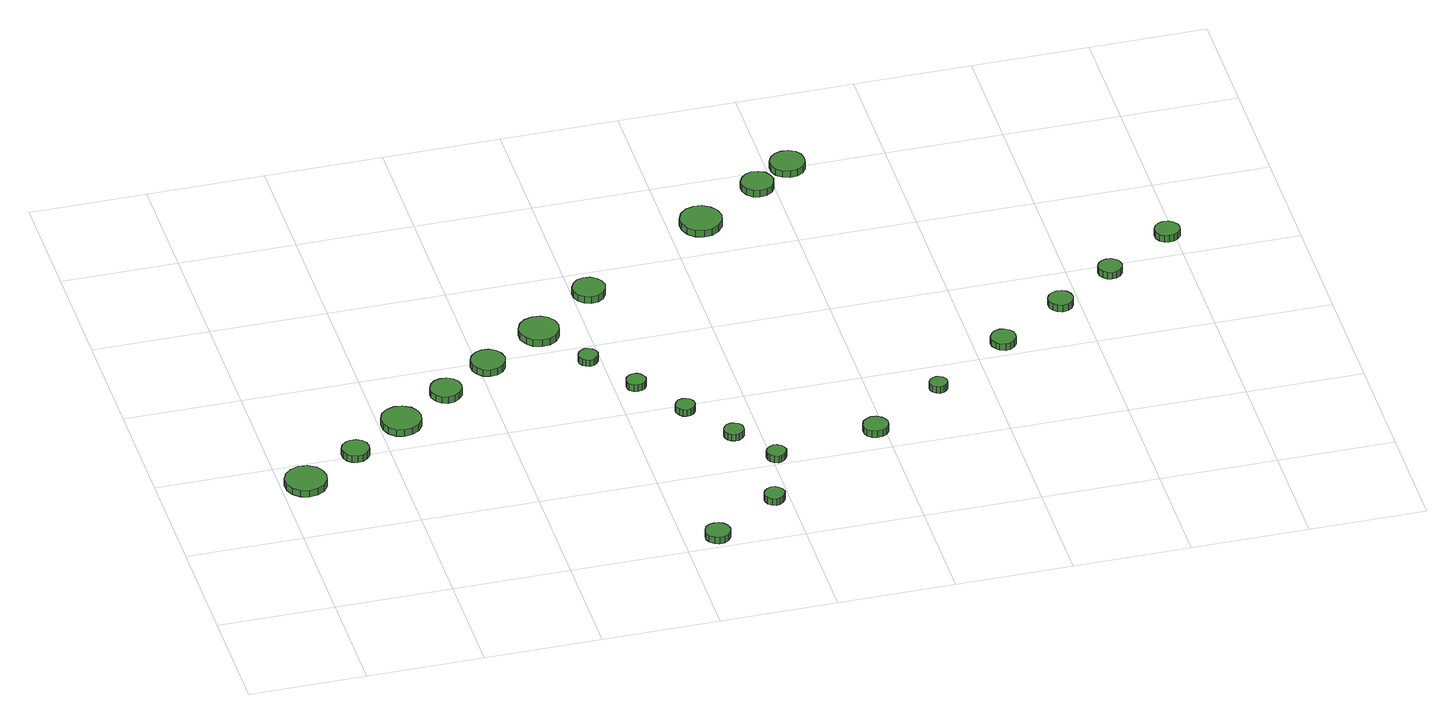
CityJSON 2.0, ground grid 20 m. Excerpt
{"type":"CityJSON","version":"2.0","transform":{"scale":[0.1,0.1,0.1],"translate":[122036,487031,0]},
"CityObjects":{
"tree1":{"type":"SolitaryVegetationObject","attributes":{"function":"something"},"geometry":[{"type":"MultiSurface","lod":"1","boundaries":[[[0,1,2,3,4,5,6,7,8,9,10,11,12,13,14]],[[15,16,17,18,19,20,21,22,23,24,25,26,27,28,29]],[[0,29,28,1]],[[1,28,27,2]],[[2,27,26,3]],[[3,26,25,4]],[[4,25,24,5]],[[5,24,23,6]],[[6,23,22,7]],[[7,22,21,8]],[[8,21,20,9]],[[9,20,19,10]],[[10,19,18,11]],[[11,18,17,12]],[[12,17,16,13]],[[13,16,15,14]],[[14,15,29,0]]]}]},
"tree2":{"type":"SolitaryVegetationObject","attributes":{"function":"something"},"geometry":[{"type":"MultiSurface","lod":"1","boundaries":[[[30,31,32,33,34,35,36,37,38,39,40,41,42,43,44]],[[45,46,47,48,49,50,51,52,53,54,55,56,57,58,59]],[[30,59,58,31]],[[31,58,57,32]],[[32,57,56,33]],[[33,56,55,34]],[[34,55,54,35]],[[35,54,53,36]],[[36,53,52,37]],[[37,52,51,38]],[[38,51,50,39]],[[39,50,49,40]],[[40,49,48,41]],[[41,48,47,42]],[[42,47,46,43]],[[43,46,45,44]],[[44,45,59,30]]]}]},
"tree3":{"type":"SolitaryVegetationObject","attributes":{"function":"something"},"geometry":[{"type":"MultiSurface","lod":"1","boundaries":[[[60,61,62,63,64,65,66,67,68,69,70,71,72,73,74]],[[75,76,77,78,79,80,81,82,83,84,85,86,87,88,89]],[[60,89,88,61]],[[61,88,87,62]],[[62,87,86,63]],[[63,86,85,64]],[[64,85,84,65]],[[65,84,83,66]],[[66,83,82,67]],[[67,82,81,68]],[[68,81,80,69]],[[69,80,79,70]],[[70,79,78,71]],[[71,78,77,72]],[[72,77,76,73]],[[73,76,75,74]],[[74,75,89,60]]]}]},
"tree4":{"type":"SolitaryVegetationObject","attributes":{"function":"something"},"geometry":[{"type":"MultiSurface","lod":"1","boundaries":[[[90,91,92,93,94,95,96,97,98,99,100,101,102,103,104]],[[105,106,107,108,109,110,111,112,113,114,115,116,117,118,119]],[[90,119,118,91]],[[91,118,117,92]],[[92,117,116,93]],[[93,116,115,94]],[[94,115,114,95]],[[95,114,113,96]],[[96,113,112,97]],[[97,112,111,98]],[[98,111,110,99]],[[99,110,109,100]],[[100,109,108,101]],[[101,108,107,102]],[[102,107,106,103]],[[103,106,105,104]],[[104,105,119,90]]]}]},
"tree5":{"type":"SolitaryVegetationObject","attributes":{"function":"something"},"geometry":[{"type":"MultiSurface","lod":"1","boundaries":[[[120,121,122,123,124,125,126,127,128,129,130,131,132,133,134]],[[135,136,137,138,139,140,141,142,143,144,145,146,147,148,149]],[[120,149,148,121]],[[121,148,147,122]],[[122,147,146,123]],[[123,146,145,124]],[[124,145,144,125]],[[125,144,143,126]],[[126,143,142,127]],[[127,142,141,128]],[[128,141,140,129]],[[129,140,139,130]],[[130,139,138,131]],[[131,138,137,132]],[[132,137,136,133]],[[133,136,135,134]],[[134,135,149,120]]]}]},
"tree6":{"type":"SolitaryVegetationObject","attributes":{"function":"something"},"geometry":[{"type":"MultiSurface","lod":"1","boundaries":[[[150,151,152,153,154,155,156,157,158,159,160,161,162,163,164]],[[165,166,167,168,169,170,171,172,173,174,175,176,177,178,179]],[[150,179,178,151]],[[151,178,177,152]],[[152,177,176,153]],[[153,176,175,154]],[[154,175,174,155]],[[155,174,173,156]],[[156,173,172,157]],[[157,172,171,158]],[[158,171,170,159]],[[159,170,169,160]],[[160,169,168,161]],[[161,168,167,162]],[[162,167,166,163]],[[163,166,165,164]],[[164,165,179,150]]]}]},
"tree7":{"type":"SolitaryVegetationObject","attributes":{"function":"something"},"geometry":[{"type":"MultiSurface","lod":"1","boundaries":[[[180,181,182,183,184,185,186,187,188,189,190,191,192,193,194]],[[195,196,197,198,199,200,201,202,203,204,205,206,207,208,209]],[[180,209,208,181]],[[181,208,207,182]],[[182,207,206,183]],[[183,206,205,184]],[[184,205,204,185]],[[185,204,203,186]],[[186,203,202,187]],[[187,202,201,188]],[[188,201,200,189]],[[189,200,199,190]],[[190,199,198,191]],[[191,198,197,192]],[[192,197,196,193]],[[193,196,195,194]],[[194,195,209,180]]]}]},
"tree8":{"type":"SolitaryVegetationObject","attributes":{"function":"something"},"geometry":[{"type":"MultiSurface","lod":"1","boundaries":[[[210,211,212,213,214,215,216,217,218,219,220,221,222,223,224]],[[225,226,227,228,229,230,231,232,233,234,235,236,237,238,239]],[[210,239,238,211]],[[211,238,237,212]],[[212,237,236,213]],[[213,236,235,214]],[[214,235,234,215]],[[215,234,233,216]],[[216,233,232,217]],[[217,232,231,218]],[[218,231,230,219]],[[219,230,229,220]],[[220,229,228,221]],[[221,228,227,222]],[[222,227,226,223]],[[223,226,225,224]],[[224,225,239,210]]]}]},
"tree9":{"type":"SolitaryVegetationObject","attributes":{"function":"something"},"geometry":[{"type":"MultiSurface","lod":"1","boundaries":[[[240,241,242,243,244,245,246,247,248,249,250,251,252,253,254]],[[255,256,257,258,259,260,261,262,263,264,265,266,267,268,269]],[[240,269,268,241]],[[241,268,267,242]],[[242,267,266,243]],[[243,266,265,244]],[[244,265,264,245]],[[245,264,263,246]],[[246,263,262,247]],[[247,262,261,248]],[[248,261,260,249]],[[249,260,259,250]],[[250,259,258,251]],[[251,258,257,252]],[[252,257,256,253]],[[253,256,255,254]],[[254,255,269,240]]]}]},
"tree10":{"type":"SolitaryVegetationObject","attributes":{"function":"something"},"geometry":[{"type":"MultiSurface","lod":"1","boundaries":[[[270,271,272,273,274,275,276,277,278,279,280,281,282,283,284]],[[285,286,287,288,289,290,291,292,293,294,295,296,297,298,299]],[[270,299,298,271]],[[271,298,297,272]],[[272,297,296,273]],[[273,296,295,274]],[[274,295,294,275]],[[275,294,293,276]],[[276,293,292,277]],[[277,292,291,278]],[[278,291,290,279]],[[279,290,289,280]],[[280,289,288,281]],[[281,288,287,282]],[[282,287,286,283]],[[283,286,285,284]],[[284,285,299,270]]]}]},
"tree11":{"type":"SolitaryVegetationObject","attributes":{"function":"something"},"geometry":[{"type":"MultiSurface","lod":"1","boundaries":[[[300,301,302,303,304,305,306,307,308,309,310,311,312,313,314]],[[315,316,317,318,319,320,321,322,323,324,325,326,327,328,329]],[[300,329,328,301]],[[301,328,327,302]],[[302,327,326,303]],[[303,326,325,304]],[[304,325,324,305]],[[305,324,323,306]],[[306,323,322,307]],[[307,322,321,308]],[[308,321,320,309]],[[309,320,319,310]],[[310,319,318,311]],[[311,318,317,312]],[[312,317,316,313]],[[313,316,315,314]],[[314,315,329,300]]]}]},
"tree12":{"type":"SolitaryVegetationObject","attributes":{"function":"something"},"geometry":[{"type":"MultiSurface","lod":"1","boundaries":[[[330,331,332,333,334,335,336,337,338,339,340,341,342,343,344]],[[345,346,347,348,349,350,351,352,353,354,355,356,357,358,359]],[[330,359,358,331]],[[331,358,357,332]],[[332,357,356,333]],[[333,356,355,334]],[[334,355,354,335]],[[335,354,353,336]],[[336,353,352,337]],[[337,352,351,338]],[[338,351,350,339]],[[339,350,349,340]],[[340,349,348,341]],[[341,348,347,342]],[[342,347,346,343]],[[343,346,345,344]],[[344,345,359,330]]]}]},
"tree13":{"type":"SolitaryVegetationObject","attributes":{"function":"something"},"geometry":[{"type":"MultiSurface","lod":"1","boundaries":[[[360,361,362,363,364,365,366,367,368,369,370,371,372,373,374]],[[375,376,377,378,379,380,381,382,383,384,385,386,387,388,389]],[[360,389,388,361]],[[361,388,387,362]],[[362,387,386,363]],[[363,386,385,364]],[[364,385,384,365]],[[365,384,383,366]],[[366,383,382,367]],[[367,382,381,368]],[[368,381,380,369]],[[369,380,379,370]],[[370,379,378,371]],[[371,378,377,372]],[[372,377,376,373]],[[373,376,375,374]],[[374,375,389,360]]]}]},
"tree14":{"type":"SolitaryVegetationObject","attributes":{"function":"something"},"geometry":[{"type":"MultiSurface","lod":"1","boundaries":[[[390,391,392,393,394,395,396,397,398,399,400,401,402,403,404]],[[405,406,407,408,409,410,411,412,413,414,415,416,417,418,419]],[[390,419,418,391]],[[391,418,417,392]],[[392,417,416,393]],[[393,416,415,394]],[[394,415,414,395]],[[395,414,413,396]],[[396,413,412,397]],[[397,412,411,398]],[[398,411,410,399]],[[399,410,409,400]],[[400,409,408,401]],[[401,408,407,402]],[[402,407,406,403]],[[403,406,405,404]],[[404,405,419,390]]]}]},
"tree15":{"type":"SolitaryVegetationObject","attributes":{"function":"something"},"geometry":[{"type":"MultiSurface","lod":"1","boundaries":[[[420,421,422,423,424,425,426,427,428,429,430,431,432,433,434]],[[435,436,437,438,439,440,441,442,443,444,445,446,447,448,449]],[[420,449,448,421]],[[421,448,447,422]],[[422,447,446,423]],[[423,446,445,424]],[[424,445,444,425]],[[425,444,443,426]],[[426,443,442,427]],[[427,442,441,428]],[[428,441,440,429]],[[429,440,439,430]],[[430,439,438,431]],[[431,438,437,432]],[[432,437,436,433]],[[433,436,435,434]],[[434,435,449,420]]]}]},
"tree16":{"type":"SolitaryVegetationObject","attributes":{"function":"something"},"geometry":[{"type":"MultiSurface","lod":"1","boundaries":[[[450,451,452,453,454,455,456,457,458,459,460,461,462,463,464]],[[465,466,467,468,469,470,471,472,473,474,475,476,477,478,479]],[[450,479,478,451]],[[451,478,477,452]],[[452,477,476,453]],[[453,476,475,454]],[[454,475,474,455]],[[455,474,473,456]],[[456,473,472,457]],[[457,472,471,458]],[[458,471,470,459]],[[459,470,469,460]],[[460,469,468,461]],[[461,468,467,462]],[[462,467,466,463]],[[463,466,465,464]],[[464,465,479,450]]]}]},
"tree17":{"type":"SolitaryVegetationObject","attributes":{"function":"something"},"geometry":[{"type":"MultiSurface","lod":"1","boundaries":[[[480,481,482,483,484,485,486,487,488,489,490,491,492,493,494]],[[495,496,497,498,499,500,501,502,503,504,505,506,507,508,509]],[[480,509,508,481]],[[481,508,507,482]],[[482,507,506,483]],[[483,506,505,484]],[[484,505,504,485]],[[485,504,503,486]],[[486,503,502,487]],[[487,502,501,488]],[[488,501,500,489]],[[489,500,499,490]],[[490,499,498,491]],[[491,498,497,492]],[[492,497,496,493]],[[493,496,495,494]],[[494,495,509,480]]]}]},
"tree18":{"type":"SolitaryVegetationObject","attributes":{"function":"something"},"geometry":[{"type":"MultiSurface","lod":"1","boundaries":[[[510,511,512,513,514,515,516,517,518,519,520,521,522,523,524]],[[525,526,527,528,529,530,531,532,533,534,535,536,537,538,539]],[[510,539,538,511]],[[511,538,537,512]],[[512,537,536,513]],[[513,536,535,514]],[[514,535,534,515]],[[515,534,533,516]],[[516,533,532,517]],[[517,532,531,518]],[[518,531,530,519]],[[519,530,529,520]],[[520,529,528,521]],[[521,528,527,522]],[[522,527,526,523]],[[523,526,525,524]],[[524,525,539,510]]]}]},
"tree19":{"type":"SolitaryVegetationObject","attributes":{"function":"something"},"geometry":[{"type":"MultiSurface","lod":"1","boundaries":[[[540,541,542,543,544,545,546,547,548,549,550,551,552,553,554]],[[555,556,557,558,559,560,561,562,563,564,565,566,567,568,569]],[[540,569,568,541]],[[541,568,567,542]],[[542,567,566,543]],[[543,566,565,544]],[[544,565,564,545]],[[545,564,563,546]],[[546,563,562,547]],[[547,562,561,548]],[[548,561,560,549]],[[549,560,559,550]],[[550,559,558,551]],[[551,558,557,552]],[[552,557,556,553]],[[553,556,555,554]],[[554,555,569,540]]]}]},
"tree20":{"type":"SolitaryVegetationObject","attributes":{"function":"something"},"geometry":[{"type":"MultiSurface","lod":"1","boundaries":[[[570,571,572,573,574,575,576,577,578,579,580,581,582,583,584]],[[585,586,587,588,589,590,591,592,593,594,595,596,597,598,599]],[[570,599,598,571]],[[571,598,597,572]],[[572,597,596,573]],[[573,596,595,574]],[[574,595,594,575]],[[575,594,593,576]],[[576,593,592,577]],[[577,592,591,578]],[[578,591,590,579]],[[579,590,589,580]],[[580,589,588,581]],[[581,588,587,582]],[[582,587,586,583]],[[583,586,585,584]],[[584,585,599,570]]]}]},
"tree21":{"type":"SolitaryVegetationObject","attributes":{"function":"something"},"geometry":[{"type":"MultiSurface","lod":"1","boundaries":[[[600,601,602,603,604,605,606,607,608,609,610,611,612,613,614]],[[615,616,617,618,619,620,621,622,623,624,625,626,627,628,629]],[[600,629,628,601]],[[601,628,627,602]],[[602,627,626,603]],[[603,626,625,604]],[[604,625,624,605]],[[605,624,623,606]],[[606,623,622,607]],[[607,622,621,608]],[[608,621,620,609]],[[609,620,619,610]],[[610,619,618,611]],[[611,618,617,612]],[[612,617,616,613]],[[613,616,615,614]],[[614,615,629,600]]]}]},
"tree22":{"type":"SolitaryVegetationObject","attributes":{"function":"something"},"geometry":[{"type":"MultiSurface","lod":"1","boundaries":[[[630,631,632,633,634,635,636,637,638,639,640,641,642,643,644]],[[645,646,647,648,649,650,651,652,653,654,655,656,657,658,659]],[[630,659,658,631]],[[631,658,657,632]],[[632,657,656,633]],[[633,656,655,634]],[[634,655,654,635]],[[635,654,653,636]],[[636,653,652,637]],[[637,652,651,638]],[[638,651,650,639]],[[639,650,649,640]],[[640,649,648,641]],[[641,648,647,642]],[[642,647,646,643]],[[643,646,645,644]],[[644,645,659,630]]]}]},
"tree23":{"type":"SolitaryVegetationObject","attributes":{"function":"something"},"geometry":[{"type":"MultiSurface","lod":"1","boundaries":[[[660,661,662,663,664,665,666,667,668,669,670,671,672,673,674]],[[675,676,677,678,679,680,681,682,683,684,685,686,687,688,689]],[[660,689,688,661]],[[661,688,687,662]],[[662,687,686,663]],[[663,686,685,664]],[[664,685,684,665]],[[665,684,683,666]],[[666,683,682,667]],[[667,682,681,668]],[[668,681,680,669]],[[669,680,679,670]],[[670,679,678,671]],[[671,678,677,672]],[[672,677,676,673]],[[673,676,675,674]],[[674,675,689,660]]]}]}
},
"vertices":[
[77,343,15],[74,358,15],[66,370,15],[53,377,15],[38,379,15],[24,374,15],[13,364,15],[7,351,15],[7,336,15],[13,323,15],[24,313,15],[38,308,15],[53,310,15],[66,317,15],[74,329,15],[74,329,2],[66,317,2],[53,310,2],[38,308,2],[24,313,2],[13,323,2],[7,336,2],[7,351,2],[13,364,2],[24,374,2],[38,379,2],[53,377,2],[66,370,2],[74,358,2],[77,343,2],
[166,406,14],[164,416,14],[158,424,14],[150,428,14],[140,429,14],[131,426,14],[124,420,14],[120,411,14],[120,401,14],[124,392,14],[131,386,14],[140,383,14],[150,384,14],[158,389,14],[164,397,14],[164,397,1],[158,389,1],[150,384,1],[140,383,1],[131,386,1],[124,392,1],[120,401,1],[120,411,1],[124,420,1],[131,426,1],[140,429,1],[150,428,1],[158,424,1],[164,416,1],[166,406,1],
[271,468,14],[268,482,14],[260,493,14],[247,500,14],[233,502,14],[220,497,14],[209,488,14],[204,475,14],[204,461,14],[209,448,14],[220,438,14],[233,434,14],[247,436,14],[260,443,14],[268,454,14],[268,454,1],[260,443,1],[247,436,1],[233,434,1],[220,438,1],[209,448,1],[204,461,1],[204,475,1],[209,488,1],[220,497,1],[233,502,1],[247,500,1],[260,493,1],[268,482,1],[271,468,1],
[356,531,15],[354,542,15],[347,551,15],[337,556,15],[326,557,15],[316,554,15],[308,546,15],[303,536,15],[303,525,15],[308,515,15],[316,507,15],[326,504,15],[337,505,15],[347,511,15],[354,520,15],[354,520,2],[347,511,2],[337,505,2],[326,504,2],[316,507,2],[308,515,2],[303,525,2],[303,536,2],[308,546,2],[316,554,2],[326,557,2],[337,556,2],[347,551,2],[354,542,2],[356,531,2],
[445,587,16],[442,599,16],[435,609,16],[424,615,16],[412,616,16],[401,612,16],[392,604,16],[387,593,16],[387,581,16],[392,570,16],[401,561,16],[412,558,16],[424,559,16],[435,565,16],[442,575,16],[442,575,3],[435,565,3],[424,559,3],[412,558,3],[401,561,3],[392,570,3],[387,581,3],[387,593,3],[392,604,3],[401,612,3],[412,616,3],[424,615,3],[435,609,3],[442,599,3],[445,587,3],
[677,22,20],[675,31,20],[670,38,20],[662,42,20],[653,43,20],[645,41,20],[638,35,20],[635,27,20],[635,18,20],[638,10,20],[645,4,20],[653,1,20],[662,2,20],[670,6,20],[675,14,20],[675,14,7],[670,6,7],[662,2,7],[653,1,7],[645,4,7],[638,10,7],[635,18,7],[635,27,7],[638,35,7],[645,41,7],[653,43,7],[662,42,7],[670,38,7],[675,31,7],[677,22,7],
[553,651,16],[550,665,16],[542,676,16],[530,683,16],[516,684,16],[502,680,16],[492,671,16],[486,658,16],[486,644,16],[492,631,16],[502,621,16],[516,617,16],[530,618,16],[542,625,16],[550,637,16],[550,637,3],[542,625,3],[530,618,3],[516,617,3],[502,621,3],[492,631,3],[486,644,3],[486,658,3],[492,671,3],[502,680,3],[516,684,3],[530,683,3],[542,676,3],[550,665,3],[553,651,3],
[595,558,17],[593,565,17],[589,570,17],[583,574,17],[576,575,17],[570,572,17],[565,568,17],[562,561,17],[562,554,17],[565,548,17],[570,544,17],[576,541,17],[583,542,17],[589,546,17],[593,551,17],[593,551,4],[589,546,4],[583,542,4],[576,541,4],[570,544,4],[565,548,4],[562,554,4],[562,561,4],[565,568,4],[570,572,4],[576,575,4],[583,574,4],[589,570,4],[593,565,4],[595,558,4],
[653,470,17],[651,476,17],[647,482,17],[641,486,17],[634,486,17],[628,484,17],[622,479,17],[620,473,17],[620,466,17],[622,460,17],[628,455,17],[634,453,17],[641,454,17],[647,457,17],[651,463,17],[651,463,4],[647,457,4],[641,454,4],[634,453,4],[628,455,4],[622,460,4],[620,466,4],[620,473,4],[622,479,4],[628,484,4],[634,486,4],[641,486,4],[647,482,4],[651,476,4],[653,470,4],
[790,99,20],[788,106,20],[784,112,20],[778,116,20],[771,117,20],[764,114,20],[758,109,20],[756,103,20],[756,96,20],[758,89,20],[764,84,20],[771,82,20],[778,83,20],[784,87,20],[788,92,20],[788,92,7],[784,87,7],[778,83,7],[771,82,7],[764,84,7],[758,89,7],[756,96,7],[756,103,7],[758,109,7],[764,114,7],[771,117,7],[778,116,7],[784,112,7],[788,106,7],[790,99,7],
[713,381,17],[711,388,17],[707,394,17],[701,397,17],[694,398,17],[688,396,17],[683,391,17],[680,385,17],[680,378,17],[683,372,17],[688,367,17],[694,365,17],[701,366,17],[707,369,17],[711,375,17],[711,375,4],[707,369,4],[701,366,4],[694,365,4],[688,367,4],[683,372,4],[680,378,4],[680,385,4],[683,391,4],[688,396,4],[694,398,4],[701,397,4],[707,394,4],[711,388,4],[713,381,4],
[772,294,17],[771,301,17],[766,307,17],[760,310,17],[754,311,17],[747,309,17],[742,304,17],[739,298,17],[739,291,17],[742,284,17],[747,280,17],[754,278,17],[760,278,17],[766,282,17],[771,287,17],[771,287,4],[766,282,4],[760,278,4],[754,278,4],[747,280,4],[742,284,4],[739,291,4],[739,298,4],[742,304,4],[747,309,4],[754,311,4],[760,310,4],[766,307,4],[771,301,4],[772,294,4],
[654,735,21],[651,746,21],[645,755,21],[635,761,21],[623,762,21],[612,759,21],[604,751,21],[599,740,21],[599,729,21],[604,718,21],[612,711,21],[623,707,21],[635,708,21],[645,714,21],[651,723,21],[651,723,8],[645,714,8],[635,708,8],[623,707,8],[612,711,8],[604,718,8],[599,729,8],[599,740,8],[604,751,8],[612,759,8],[623,762,8],[635,761,8],[645,755,8],[651,746,8],[654,735,8],
[824,217,17],[822,224,17],[818,229,17],[812,233,17],[806,234,17],[799,231,17],[794,227,17],[791,221,17],[791,214,17],[794,207,17],[799,203,17],[806,200,17],[812,201,17],[818,205,17],[822,210,17],[822,210,4],[818,205,4],[812,201,4],[806,200,4],[799,203,4],[794,207,4],[791,214,4],[791,221,4],[794,227,4],[799,231,4],[806,234,4],[812,233,4],[818,229,4],[822,224,4],[824,217,4],
[1004,244,20],[1002,252,20],[997,259,20],[989,264,20],[980,265,20],[972,262,20],[965,256,20],[962,248,20],[962,239,20],[965,231,20],[972,225,20],[980,223,20],[989,224,20],[997,228,20],[1002,235,20],[1002,235,7],[997,228,7],[989,224,7],[980,223,7],[972,225,7],[965,231,7],[962,239,7],[962,248,7],[965,256,7],[972,262,7],[980,265,7],[989,264,7],[997,259,7],[1002,252,7],[1004,244,7],
[891,881,16],[888,895,16],[879,907,16],[866,915,16],[852,916,16],[838,912,16],[827,902,16],[821,888,16],[821,874,16],[827,860,16],[838,850,16],[852,846,16],[866,847,16],[879,855,16],[888,867,16],[888,867,3],[879,855,3],[866,847,3],[852,846,3],[838,850,3],[827,860,3],[821,874,3],[821,888,3],[827,902,3],[838,912,3],[852,916,3],[866,915,3],[879,907,3],[888,895,3],[891,881,3],
[1128,333,19],[1127,339,19],[1123,344,19],[1118,347,19],[1112,348,19],[1106,346,19],[1101,342,19],[1098,336,19],[1098,330,19],[1101,324,19],[1106,320,19],[1112,318,19],[1118,319,19],[1123,322,19],[1127,327,19],[1127,327,6],[1123,322,6],[1118,319,6],[1112,318,6],[1106,320,6],[1101,324,6],[1098,330,6],[1098,336,6],[1101,342,6],[1106,346,6],[1112,348,6],[1118,347,6],[1123,344,6],[1127,339,6],[1128,333,6],
[1000,959,15],[997,970,15],[991,980,15],[981,985,15],[969,987,15],[959,983,15],[950,975,15],[945,965,15],[945,954,15],[950,943,15],[959,935,15],[969,932,15],[981,933,15],[991,939,15],[997,948,15],[997,948,2],[991,939,2],[981,933,2],[969,932,2],[959,935,2],[950,943,2],[945,954,2],[945,965,2],[950,975,2],[959,983,2],[969,987,2],[981,985,2],[991,980,2],[997,970,2],[1000,959,2],
[1063,1000,16],[1061,1012,16],[1054,1022,16],[1043,1028,16],[1031,1029,16],[1019,1025,16],[1010,1017,16],[1005,1006,16],[1005,994,16],[1010,983,16],[1019,975,16],[1031,971,16],[1043,972,16],[1054,978,16],[1061,988,16],[1061,988,3],[1054,978,3],[1043,972,3],[1031,971,3],[1019,975,3],[1010,983,3],[1005,994,3],[1005,1006,3],[1010,1017,3],[1019,1025,3],[1031,1029,3],[1043,1028,3],[1054,1022,3],[1061,1012,3],[1063,1000,3],
[1269,426,21],[1267,434,21],[1262,441,21],[1254,446,21],[1246,447,21],[1237,444,21],[1231,438,21],[1227,430,21],[1227,421,21],[1231,413,21],[1237,407,21],[1246,404,21],[1254,405,21],[1262,410,21],[1267,417,21],[1267,417,8],[1262,410,8],[1254,405,8],[1246,404,8],[1237,407,8],[1231,413,8],[1227,421,8],[1227,430,8],[1231,438,8],[1237,444,8],[1246,447,8],[1254,446,8],[1262,441,8],[1267,434,8],[1269,426,8],
[1388,507,20],[1386,516,20],[1381,523,20],[1374,527,20],[1365,528,20],[1356,525,20],[1350,520,20],[1346,512,20],[1346,503,20],[1350,495,20],[1356,489,20],[1365,486,20],[1374,487,20],[1381,491,20],[1386,498,20],[1386,498,7],[1381,491,7],[1374,487,7],[1365,486,7],[1356,489,7],[1350,495,7],[1346,503,7],[1346,512,7],[1350,520,7],[1356,525,7],[1365,528,7],[1374,527,7],[1381,523,7],[1386,516,7],[1388,507,7],
[1489,575,19],[1487,584,19],[1482,590,19],[1475,594,19],[1467,595,19],[1459,593,19],[1453,587,19],[1449,580,19],[1449,571,19],[1453,564,19],[1459,558,19],[1467,555,19],[1475,556,19],[1482,561,19],[1487,567,19],[1487,567,6],[1482,561,6],[1475,556,6],[1467,555,6],[1459,558,6],[1453,564,6],[1449,571,6],[1449,580,6],[1453,587,6],[1459,593,6],[1467,595,6],[1475,594,6],[1482,590,6],[1487,584,6],[1489,575,6],
[1608,655,17],[1607,663,17],[1601,670,17],[1594,675,17],[1585,676,17],[1577,673,17],[1570,667,17],[1566,659,17],[1566,650,17],[1570,642,17],[1577,636,17],[1585,634,17],[1594,635,17],[1601,639,17],[1607,646,17],[1607,646,4],[1601,639,4],[1594,635,4],[1585,634,4],[1577,636,4],[1570,642,4],[1566,650,4],[1566,659,4],[1570,667,4],[1577,673,4],[1585,676,4],[1594,675,4],[1601,670,4],[1607,663,4],[1608,655,4]
]}
